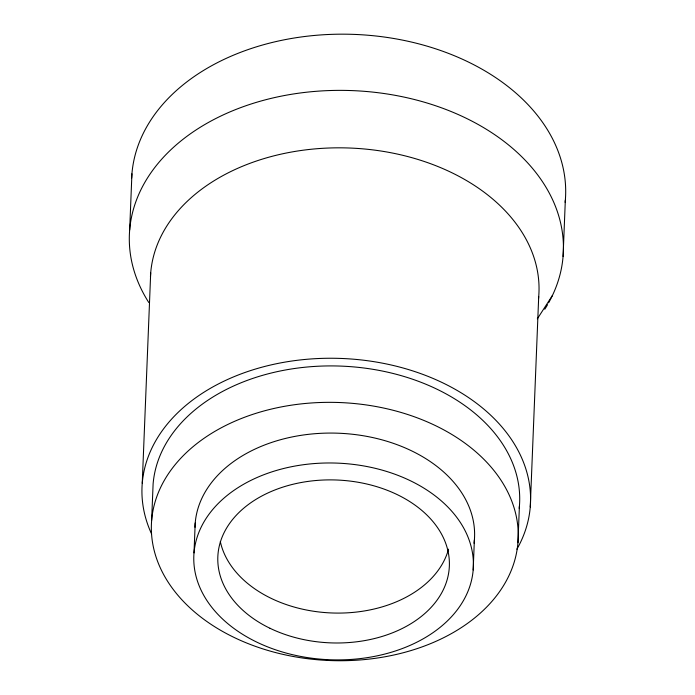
<?xml version="1.0" encoding="UTF-8"?>
<svg xmlns="http://www.w3.org/2000/svg" width="695" height="695" viewBox="0 0 695 695"><rect width="100%" height="100%" fill="white"/><g stroke="black" fill="none" stroke-linecap="round" stroke-linejoin="round"><path stroke-width="1.04" d="M129.67 230.002L131.92 173.811M142.249 483.26L150.702 272.831M151.64 520.346L153.109 483.92A183.532 129.096 2.3 0 1 348.36 366.491A183.532 129.096 2.3 0 1 519.208 508.384M194.009 552.907L195.208 523.005M473.173 569.961A139.877 98.386 2.3 0 0 270.807 472.218A139.877 98.386 2.3 0 0 256.794 642.128A139.877 98.386 2.3 0 0 473.173 569.961L474.372 540.058M517.94 542.726A183.532 129.096 2.3 0 0 252.415 414.472A183.532 129.096 2.3 0 0 234.024 637.411A183.532 129.096 2.3 0 0 517.94 542.726L519.408 506.299M530.259 506.959L538.712 296.539M563.08 256.481L565.33 200.29M537.331 318.831L552.438 295.445M194.991 527.27A139.877 98.386 2.3 0 1 342.122 433.393A139.877 98.386 2.3 0 1 474.042 543.247M151.545 533.873A194.409 136.75 2.3 0 1 342.244 358.49A194.409 136.75 2.3 0 1 516.898 549.206M150.45 277.001A194.409 136.75 2.3 0 1 354.467 148.252A194.409 136.75 2.3 0 1 538.521 298.615M448.544 549.146A115.857 81.489 2.3 0 1 332.653 612.999A115.857 81.489 2.3 0 1 220.315 541.544M148.765 302.473A217.161 152.744 2.3 0 1 340.411 90.367A217.161 152.744 2.3 0 1 548.607 302.855M547.564 304.697A217.161 152.744 2.3 0 1 544.776 309.258M131.659 178.094A217.161 152.744 2.3 0 1 359.628 34.654A217.161 152.744 2.3 0 1 565.139 202.367M269.981 628.271A115.857 81.489 2.3 0 0 449.205 568.501A115.857 81.489 2.3 0 0 281.588 487.543A115.857 81.489 2.3 0 0 269.981 628.271"/></g></svg>
